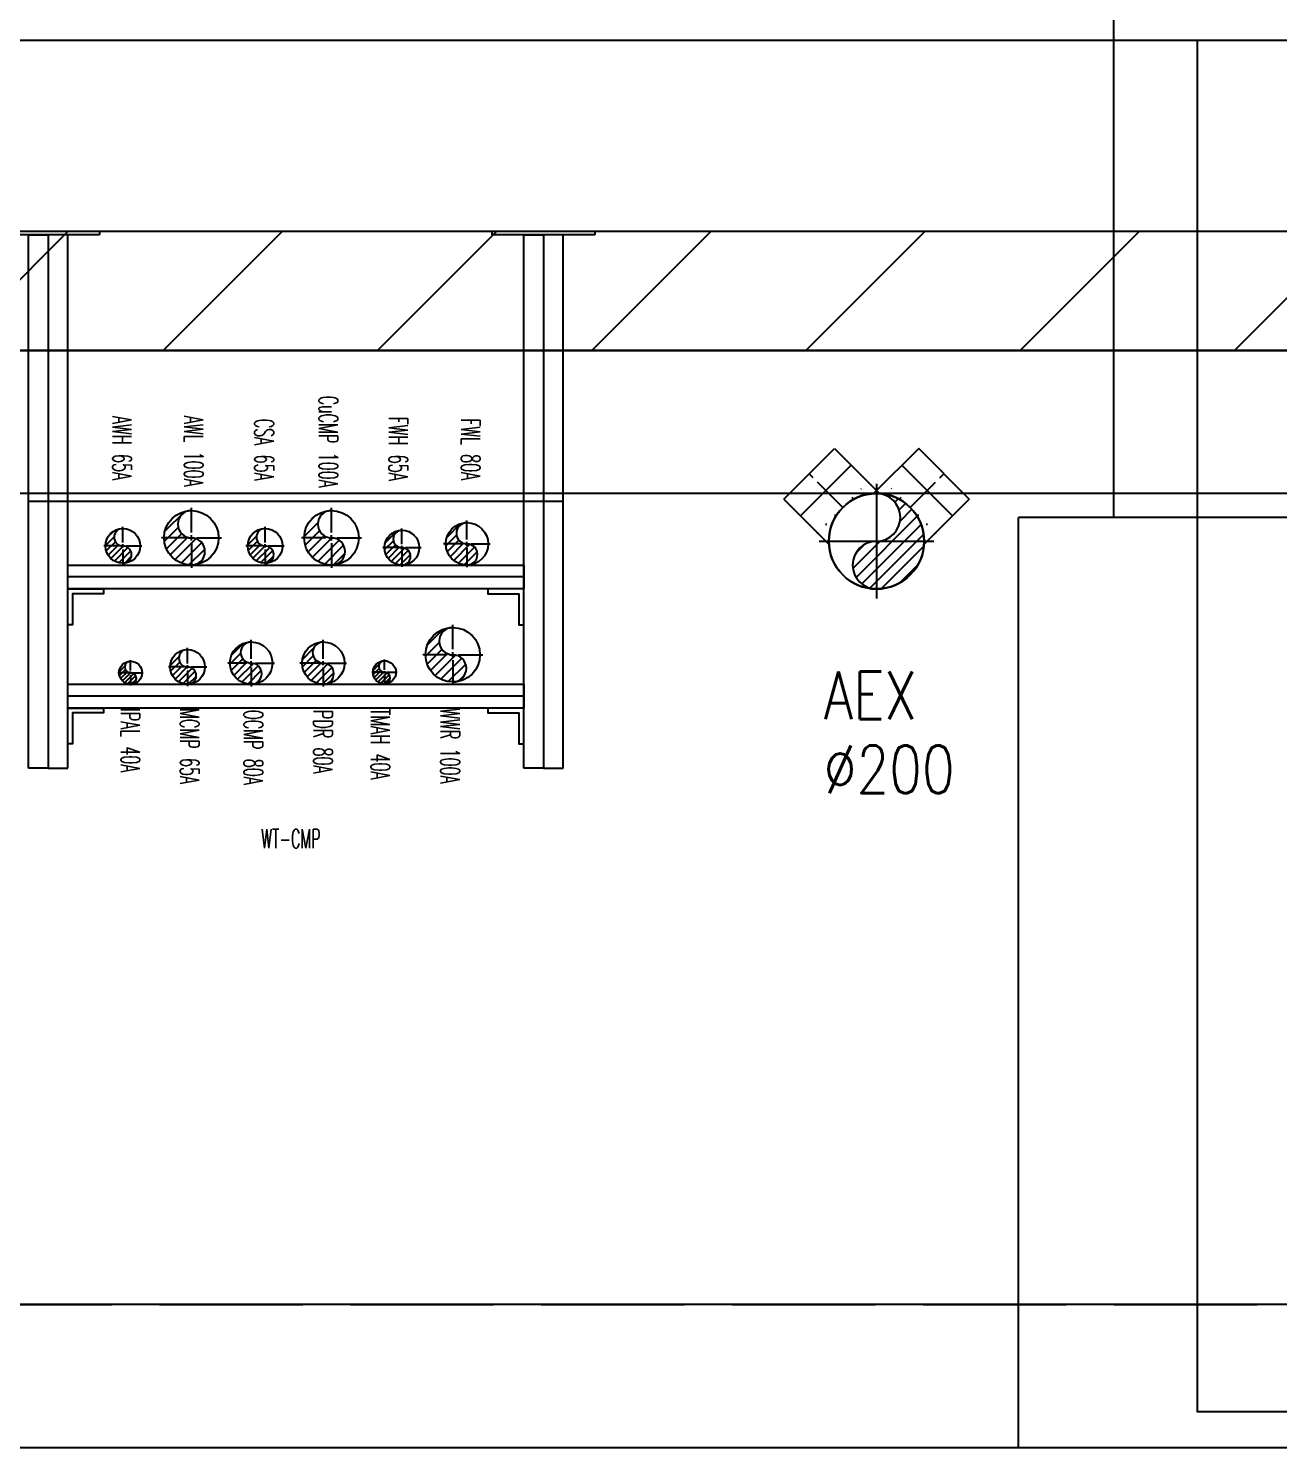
# Model space of a CAD drawing. Extents: x -3080 to 28500, y -1326 to 31609.
# Drawn here: x 5737.5 to 5999.5, y 26290.8 to 26588.3 of the extents above; entities that cross this region are included whole.
import ezdxf
from ezdxf.enums import TextEntityAlignment as Align
from ezdxf.xclip import XClip

# ---------------------------------------------------------------- set-up
doc = ezdxf.new("R2010")
doc.units = 0
doc.header["$LTSCALE"] = 100
doc.header["$XCLIPFRAME"] = 2
for name, pattern in [('188K-SM-07-F10-MECH-CR PIPE-Y2257103$0$CENTER2', [1.125, 0.75, -0.125, 0.125, -0.125]), ('188K-SM-07-F10-MECH-CR PIPE-Y2257103$0$DOT', [0.25, 0, -0.25]), ('188K-SM-07-F10-MECH-CR PIPE-Y2257103$0$X-S-FAB_SL ALL$0$HIDDEN', [0.4, 0.3, -0.1])]:
    doc.linetypes.add(name, pattern=pattern)
for name, color, linetype in [('0-xref', 8, 'Continuous'), ('188K-SM-07-F10-MECH-CR PIPE-Y2257103$0$0-CF-AAS-AEX', 10, 'Continuous'), ('188K-SM-07-F10-MECH-CR PIPE-Y2257103$0$0-FIRE', 1, 'Continuous'), ('188K-SM-07-F10-MECH-CR PIPE-Y2257103$0$0-hookupzoom', 4, 'Continuous'), ('188K-SM-07-F10-MECH-CR PIPE-Y2257103$0$0-txt', 3, 'Continuous'), ('188K-SM-07-F10-MECH-CR PIPE-Y2257103$0$0-WWT', 44, 'Continuous'), ('188K-SM-07-F10-MECH-CR PIPE-Y2257103$0$00_DCC', 7, 'Continuous'), ('188K-SM-07-F10-MECH-CR PIPE-Y2257103$0$Block Center-Line', 1, '188K-SM-07-F10-MECH-CR PIPE-Y2257103$0$CENTER2'), ('188K-SM-07-F10-MECH-CR PIPE-Y2257103$0$Block Support-Line', 7, '188K-SM-07-F10-MECH-CR PIPE-Y2257103$0$DOT'), ('188K-SM-07-F10-MECH-CR PIPE-Y2257103$0$SH-LINE-130', 2, 'Continuous'), ('188K-SM-07-F10-MECH-CR PIPE-Y2257103$0$X-S-FAB_SL ALL$0$ASP_1', 1, 'Continuous'), ('188K-SM-07-F10-MECH-CR PIPE-Y2257103$0$X-S-FAB_SL ALL$0$ASP_8', 8, 'Continuous'), ('188K-SM-07-F10-MECH-CR PIPE-Y2257103$0$X-S-FAB_SL ALL$0$BEAM-S', 2, 'Continuous'), ('188K-SM-07-F10-MECH-CR PIPE-Y2257103$0$X-S-FAB_SL ALL$0$HID', 5, '188K-SM-07-F10-MECH-CR PIPE-Y2257103$0$X-S-FAB_SL ALL$0$HIDDEN')]:
    doc.layers.add(name, color=color, linetype=linetype)
doc.styles.add('188K-SM-07-F10-MECH-CR PIPE-Y2257103$0$AP6A-SM-08-FNN-300-A(18)-BAY$0$15P6-SM-08-FNN-100-A(D)-UIS-TCM$0$aa-txt', font='simplex.shx', dxfattribs={"width": 0.8, "bigfont": 'CHINA.shx'})
doc.styles.add('188K-SM-07-F10-MECH-CR PIPE-Y2257103$0$T0', font='simplex.shx', dxfattribs={"width": 0.8, "bigfont": 'chineset.shx'})
doc.styles.add('188K-SM-07-F10-MECH-CR PIPE-Y2257103$0$TXT', font='txt.shx', dxfattribs={"width": 0.55, "bigfont": 'chineset.shx'})

# ---------------------------------------------------------------- blocks, each defined once
blk = doc.blocks.new('*U1509')
h = blk.add_hatch()
h.set_pattern_fill('ANSI31', color=256, scale=0.5714285714285715, style=0)
h.set_pattern_definition([(44.99999999999999, (0, 2.020667218593132e-14), (-1.282893731581308, 1.282893731581308), [])])
h.paths.add_polyline_path([(-1.77635683940025e-15, -6.927791673660977e-14, 1), (-1.77635683940025e-15, 10.00000000000002, 0.414213562373095), (-10, 2.042810365310288e-14, 0.4142135623730935), (1.77635683940025e-15, -9.999999999999925, -1)])
blk.add_circle((0, 2.020667218593133e-14), 10)
for centre, start, end in [((0, 4.999999999999948), 270, 90), ((0, -4.999999999999909), 90, 270)]:
    blk.add_arc(centre, 5.000000000000018, start, end)
at = {"layer": '188K-SM-07-F10-MECH-CR PIPE-Y2257103$0$Block Center-Line'}
for p, q in [((0, -11.99999999999998), (0, 12.00000000000002)), ((12, 2.020667218593133e-14), (-12, 2.020667218593133e-14))]:
    blk.add_line(p, q, dxfattribs=at)
blk = doc.blocks.new('*U1510')
for p, q in [((-74.99999999999972, 200), (75.00000000000014, 200)), ((-74.99999999999972, 200), (-74.99999999999966, 66.14378277661515)), ((75.00000000000014, 200), (75.00000000000014, 66.14378277661518)), ((-74.99999999999972, 149.9999999999999), (75.00000000000017, 149.9999999999999))]:
    blk.add_line(p, q)
blk.add_circle((0, 0), 100)
at = {"layer": '188K-SM-07-F10-MECH-CR PIPE-Y2257103$0$Block Center-Line'}
blk.add_line((0, 100), (3.12638803734444e-13, 200), dxfattribs=at)
at = {"layer": '188K-SM-07-F10-MECH-CR PIPE-Y2257103$0$Block Support-Line'}
blk.add_line((-74.99999999999972, 100), (75.00000000000017, 100), dxfattribs=at)
blk = doc.blocks.new('*U1511')
for p, q in [((-74.99999999999996, 200), (75.00000000000001, 200.0000000000001)), ((-74.99999999999996, 200), (-74.99999999999991, 66.14378277661484)), ((75.00000000000001, 200.0000000000001), (75.00000000000003, 66.14378277661487)), ((-74.99999999999994, 150), (75.00000000000003, 150.0000000000001))]:
    blk.add_line(p, q)
blk.add_circle((0, 0), 100)
at = {"layer": '188K-SM-07-F10-MECH-CR PIPE-Y2257103$0$Block Center-Line'}
blk.add_line((0, 100), (3.301413492720656e-14, 200), dxfattribs=at)
at = {"layer": '188K-SM-07-F10-MECH-CR PIPE-Y2257103$0$Block Support-Line'}
blk.add_line((-74.99999999999993, 100), (75.00000000000001, 100), dxfattribs=at)
blk = doc.blocks.new('*U1541')
at = {"color": 241}
blk.add_lwpolyline([(17.5, 49.99999999995634), (-17.5, 49.99999999995634), (-17.5, 337.5), (17.5, 337.5)], close=True, dxfattribs=at)
blk = doc.blocks.new('188K-SM-07-F10-MECH-CR PIPE-Y2257103$0$X-S-FAB_SL ALL')
at = {"color": 241}
for p, q in [((-2628.521399346166, -72748.97692126507), (19076.47860110087, -72748.97692126507)), ((-2628.521399346166, -72788.97692126507), (19076.47860110087, -72788.97692126507))]:
    blk.add_line(p, q, dxfattribs=at)
at = {"layer": '188K-SM-07-F10-MECH-CR PIPE-Y2257103$0$X-S-FAB_SL ALL$0$ASP_1'}
blk.add_line((-2628.521399346166, -73043.97692126504), (4851.478600653834, -73043.97692126504), dxfattribs=at)
at = {"layer": '188K-SM-07-F10-MECH-CR PIPE-Y2257103$0$X-S-FAB_SL ALL$0$ASP_8'}
for p, q in [((1491.478600653834, -72848.97692126504), (1491.478600653834, -71981.47692126504)), ((1471.478600653834, -73043.97692126504), (1471.478600653834, -72848.97692126504)), ((1581.478600653834, -72848.97692126504), (1471.478600653834, -72848.97692126504))]:
    blk.add_line(p, q, dxfattribs=at)
at = {"layer": '188K-SM-07-F10-MECH-CR PIPE-Y2257103$0$X-S-FAB_SL ALL$0$HID'}
blk.add_line((-2628.521399346166, -73013.97692126504), (19076.47860110088, -73013.97692126504), dxfattribs=at)
at = {"layer": '188K-SM-07-F10-MECH-CR PIPE-Y2257103$0$X-S-FAB_SL ALL$0$BEAM-S'}
blk.add_blockref('*U1541', (1526.478600653836, -73086.47692126507), dxfattribs=at)
blk = doc.blocks.new('*U1620')
h = blk.add_hatch()
h.set_pattern_fill('ANSI31', color=1, scale=7.3, style=0)
h.set_pattern_definition([(45, (0, 0), (-0.6452349378327246, 0.6452349378327247), [])])
h.paths.add_polyline_path([(1.215694211964547e-15, 3.65, 0.4142135623730951), (-3.65, 0, 0.414213562373095), (-6.078471059822732e-16, -3.65, 1), (5.587451021109798e-17, 0, -1)])
at = {"color": 1}
for p, q in [((0, 0.73), (0, 4.015000000000001)), ((-0.73, 0), (-4.015000000000001, 0)), ((-0.365, 0), (0.365, 0)), ((0, -0.365), (0, 0.365)), ((0.73, 0), (4.015000000000001, 0)), ((0, -0.73), (0, -4.015000000000001))]:
    blk.add_line(p, q, dxfattribs=at)
blk.add_circle((0, 0), 3.65)
for centre, start, end in [((1.11749020422196e-16, 1.825), 90, 270), ((1.11749020422196e-16, -1.825), 270, 90)]:
    blk.add_arc(centre, 1.825, start, end, dxfattribs=at)
at = {"style": '188K-SM-07-F10-MECH-CR PIPE-Y2257103$0$AP6A-SM-08-FNN-300-A(18)-BAY$0$15P6-SM-08-FNN-100-A(D)-UIS-TCM$0$aa-txt', "width": 0.8, "flags": 1}
blk.add_attdef('高度(cm)', (0.02462031535436804, 0.1424866110644576), '', height=0.2, dxfattribs=at)
blk = doc.blocks.new('*U213')
h = blk.add_hatch()
h.set_pattern_fill('ANSI31', color=1, scale=8.89, style=0)
h.set_pattern_definition([(45, (0, 0), (-0.785772410593551, 0.7857724105935511), [])])
h.paths.add_polyline_path([(1.480482403337647e-15, 4.445, 0.4142135623730951), (-4.445, 0, 0.414213562373095), (-7.402412016688232e-16, -4.445, 1), (6.80444377776248e-17, 0, -1)])
at = {"color": 1}
for p, q in [((0, 0.8890000000000001), (0, 4.889500000000001)), ((-0.8890000000000001, 0), (-4.889500000000001, 0)), ((-0.4445000000000001, 0), (0.4445000000000001, 0)), ((0, -0.4445000000000001), (0, 0.4445000000000001)), ((0.8890000000000001, 0), (4.889500000000001, 0)), ((0, -0.8890000000000001), (0, -4.889500000000001))]:
    blk.add_line(p, q, dxfattribs=at)
blk.add_circle((0, 0), 4.445)
for centre, start, end in [((1.360888755552496e-16, 2.2225), 90, 270), ((1.360888755552496e-16, -2.2225), 270, 90)]:
    blk.add_arc(centre, 2.2225, start, end, dxfattribs=at)
at = {"style": '188K-SM-07-F10-MECH-CR PIPE-Y2257103$0$AP6A-SM-08-FNN-300-A(18)-BAY$0$15P6-SM-08-FNN-100-A(D)-UIS-TCM$0$aa-txt', "width": 0.8, "flags": 1}
blk.add_attdef('高度(cm)', (0.02462031535436804, 0.1424866110644576), '', height=0.2, dxfattribs=at)
blk = doc.blocks.new('*U258')
h = blk.add_hatch()
h.set_pattern_fill('ANSI31', color=1, scale=11.43, style=0)
h.set_pattern_definition([(45, (0, 0), (-1.01027881362028, 1.01027881362028), [])])
h.paths.add_polyline_path([(1.903477375719832e-15, 5.715000000000001, 0.4142135623730951), (-5.715000000000001, 0, 0.414213562373095), (-9.517386878599156e-16, -5.715000000000001, 1), (8.748570571408905e-17, 0, -1)])
at = {"color": 1}
for p, q in [((0, 1.143), (0, 6.286500000000001)), ((-1.143, 0), (-6.286500000000001, 0)), ((-0.5715000000000001, 0), (0.5715000000000001, 0)), ((0, -0.5715000000000001), (0, 0.5715000000000001)), ((1.143, 0), (6.286500000000001, 0)), ((0, -1.143), (0, -6.286500000000001))]:
    blk.add_line(p, q, dxfattribs=at)
blk.add_circle((0, 0), 5.715000000000001)
for centre, start, end in [((1.749714114281781e-16, 2.8575), 90, 270), ((1.749714114281781e-16, -2.8575), 270, 90)]:
    blk.add_arc(centre, 2.8575, start, end, dxfattribs=at)
at = {"style": '188K-SM-07-F10-MECH-CR PIPE-Y2257103$0$AP6A-SM-08-FNN-300-A(18)-BAY$0$15P6-SM-08-FNN-100-A(D)-UIS-TCM$0$aa-txt', "width": 0.8, "flags": 1}
blk.add_attdef('高度(cm)', (0.02462031535436804, 0.1424866110644576), '', height=0.2, dxfattribs=at)
blk = doc.blocks.new('*U1619')
h = blk.add_hatch()
h.set_pattern_fill('ANSI31', color=1, scale=4.83, style=0)
h.set_pattern_definition([(45, (0, 0), (-0.426915719141378, 0.4269157191413781), [])])
h.paths.add_polyline_path([(8.043565813409261e-16, 2.415, 0.4142135623730951), (-2.415, 0, 0.414213562373095), (-4.02178290670463e-16, -2.415, 1), (3.696902524926072e-17, 0, -1)])
at = {"color": 1}
for p, q in [((-0.483, 0), (-2.6565, 0)), ((-0.2415, 0), (0.2415, 0)), ((0, 0.483), (0, 2.6565)), ((0, -0.2415), (0, 0.2415)), ((0.483, 0), (2.6565, 0)), ((0, -0.483), (0, -2.6565))]:
    blk.add_line(p, q, dxfattribs=at)
blk.add_circle((0, 0), 2.415)
for centre, start, end in [((7.393805049852146e-17, 1.2075), 90, 270), ((7.393805049852146e-17, -1.2075), 270, 90)]:
    blk.add_arc(centre, 1.2075, start, end, dxfattribs=at)
at = {"style": '188K-SM-07-F10-MECH-CR PIPE-Y2257103$0$AP6A-SM-08-FNN-300-A(18)-BAY$0$15P6-SM-08-FNN-100-A(D)-UIS-TCM$0$aa-txt', "width": 0.8, "flags": 1}
blk.add_attdef('高度(cm)', (0.02462031535436804, 0.1424866110644576), '', height=0.2, dxfattribs=at)
blk = doc.blocks.new('188K-SM-07-F10-MECH-CR PIPE-Y2257103$0$WT-CMP')
at = {"layer": '188K-SM-07-F10-MECH-CR PIPE-Y2257103$0$SH-LINE-130', "ltscale": 0.1}
for p, q in [((5841.304547351503, -72861.4769212651), (5745.75995813704, -72861.4769212651)), ((5841.304547351503, -72886.4769212651), (5745.75995813704, -72886.4769212651))]:
    blk.add_line(p, q, dxfattribs=at)
for points in [[(5752.379958137046, -72789.77692126506), (5730.879958137053, -72789.77692126506), (5730.879958137053, -72788.97692126507), (5752.379958137046, -72788.97692126507)], [(5856.184547351504, -72789.77692126506), (5834.684547351511, -72789.77692126506), (5834.684547351511, -72788.97692126507), (5856.184547351504, -72788.97692126507)], [(5737.49995813703, -72901.52666357468), (5737.499958137048, -72789.77692126506), (5741.629958137046, -72789.77692126506), (5741.629958137028, -72901.52666357468)], [(5745.759958137025, -72901.52666357468), (5745.759958137043, -72789.77692126506), (5741.629958137046, -72789.77692126506), (5741.629958137028, -72901.52666357468)], [(5841.304547351489, -72901.52666357468), (5841.304547351507, -72789.77692126506), (5845.434547351504, -72789.77692126506), (5845.434547351486, -72901.52666357468)], [(5849.564547351483, -72901.52666357468), (5849.564547351501, -72789.77692126506), (5845.434547351504, -72789.77692126506), (5845.434547351486, -72901.52666357468)], [(5841.304547351503, -72863.9769212651), (5745.75995813704, -72863.9769212651), (5745.75995813704, -72858.9769212651), (5841.304547351503, -72858.9769212651)], [(5745.75995813704, -72863.9769212651), (5753.25995813704, -72863.9769212651), (5753.25995813704, -72864.9769212651), (5746.75995813704, -72864.9769212651), (5746.75995813704, -72871.4769212651), (5745.75995813704, -72871.4769212651)], [(5841.304547351503, -72863.9769212651), (5833.804547351503, -72863.9769212651), (5833.804547351503, -72864.9769212651), (5840.304547351503, -72864.9769212651), (5840.304547351503, -72871.4769212651), (5841.304547351503, -72871.4769212651)], [(5841.304547351503, -72888.9769212651), (5745.75995813704, -72888.9769212651), (5745.75995813704, -72883.9769212651), (5841.304547351503, -72883.9769212651)], [(5745.75995813704, -72888.9769212651), (5753.25995813704, -72888.9769212651), (5753.25995813704, -72889.9769212651), (5746.75995813704, -72889.9769212651), (5746.75995813704, -72896.4769212651), (5745.75995813704, -72896.4769212651)], [(5841.304547351503, -72888.9769212651), (5833.804547351503, -72888.9769212651), (5833.804547351503, -72889.9769212651), (5840.304547351503, -72889.9769212651), (5840.304547351503, -72896.4769212651), (5841.304547351503, -72896.4769212651)]]:
    blk.add_lwpolyline(points, close=True, dxfattribs=at)
at = {"layer": '188K-SM-07-F10-MECH-CR PIPE-Y2257103$0$0-WWT'}
for name, p in [('*U258', (5771.65619565339, -72853.2619212651)), ('*U258', (5801.013172599191, -72853.2619212651)), ('*U1620', (5757.291814285127, -72854.9619212651)), ('*U1620', (5787.108553780005, -72854.9619212651)), ('*U1620', (5815.782490856482, -72855.3269212651)), ('*U213', (5829.413053293511, -72854.5319212651)), ('*U258', (5826.433485196929, -72877.77136866629)), ('*U213', (5784.18969728806, -72879.5319212651)), ('*U213', (5799.300523476148, -72879.5319212651)), ('*U1620', (5770.853688798841, -72880.3269212651)), ('*U1619', (5758.925443101014, -72881.56192126509)), ('*U1619', (5812.121168862275, -72881.45138903636))]:
    blk.add_blockref(name, p, dxfattribs=at)
at = {"layer": '188K-SM-07-F10-MECH-CR PIPE-Y2257103$0$0-txt', "color": 1, "style": '188K-SM-07-F10-MECH-CR PIPE-Y2257103$0$TXT', "width": 0.55}
blk.add_text('PDR 80A', height=4, rotation=270, dxfattribs=at).set_placement((5797.271125942869, -72889.31854465188))
at = {"layer": '188K-SM-07-F10-MECH-CR PIPE-Y2257103$0$0-txt', "style": '188K-SM-07-F10-MECH-CR PIPE-Y2257103$0$TXT', "width": 0.55}
blk.add_text('WT-CMP', height=4, dxfattribs=at).set_placement((5786.31322528397, -72918.32298711457))
at = {"layer": '188K-SM-07-F10-MECH-CR PIPE-Y2257103$0$0-txt', "linetype": 'Continuous', "lineweight": 0, "char_height": 4, "attachment_point": 1, "rotation": 270, "style": '188K-SM-07-F10-MECH-CR PIPE-Y2257103$0$TXT'}
for s, insert in [('\\A1;CuCMP 100A', (5802.377522195258, -72823.46380838822)), ('\\A1;AWH 65A', (5759.128253944185, -72827.70648551511)), ('\\A1;AWL 100A', (5774.160030378413, -72827.67645234984)), ('\\A1;CSA 65A', (5788.920671001853, -72828.30423902509)), ('\\A1;FWH 65A', (5817.02612578566, -72827.84842401482)), ('\\A1;FWL 80A', (5832.187053437608, -72828.21051525034)), ('\\A1;IPAL 40A', (5760.885222758146, -72888.9769212651)), ('\\A1;MCMP 65A', (5773.294130360642, -72888.9769212651)), ('\\A1;OCMP 80A', (5786.656116253951, -72889.31854465188)), ('\\A1;TMAH 40A', (5813.281210869736, -72888.9769212651)), ('\\A1;WWR 100A', (5827.890184865017, -72888.9769212651))]:
    blk.add_mtext(s, dxfattribs=dict(at, insert=insert))
blk = doc.blocks.new('188K-SM-07-F10-MECH-CR PIPE-Y2257103')
at = {"layer": '188K-SM-07-F10-MECH-CR PIPE-Y2257103$0$0-FIRE'}
h = blk.add_hatch(dxfattribs=at)
h.set_pattern_fill('ANSI31', color=256, scale=10)
h.set_pattern_definition([(45, (0, 99332.26313715195), (-22.45064030267288, 22.45064030267288), [])])
h.paths.add_polyline_path([(23549.99995927731, 26520.7862158869), (1844.999958830274, 26520.7862158869), (1844.999958830274, 26545.78621588691), (23549.99995927731, 26545.78621588691)])
blk.add_line((23502.49995883027, 26320.78621588694), (1844.999958830274, 26320.78621588694))
blk.add_lwpolyline([(23549.99995927731, 26520.7862158869), (1844.999958830274, 26520.7862158869), (1844.999958830274, 26545.78621588691), (23549.99995927731, 26545.78621588691)], close=True, dxfattribs=at)
at = {"layer": '188K-SM-07-F10-MECH-CR PIPE-Y2257103$0$0-hookupzoom'}
blk.add_lwpolyline([(23549.99995927731, 26490.78621588688), (1844.999958830274, 26490.78621588688), (1844.999958830274, 26520.7862158869), (23549.99995927731, 26520.7862158869)], close=True, dxfattribs=at)
at = {"layer": '188K-SM-07-F10-MECH-CR PIPE-Y2257103$0$0-CF-AAS-AEX'}
for name, xscale, yscale, zscale, rotation in [('*U1510', 0.1000000000000004, 0.1000000000000004, 0.1000000000000004, 44.99999999999999), ('*U1511', -0.1, 0.1, 0.1, 315)]:
    blk.add_blockref(name, (5915.251504074156, 26480.78621588688), dxfattribs=dict(at, xscale=xscale, yscale=yscale, zscale=zscale, rotation=rotation))
at = {"layer": '188K-SM-07-F10-MECH-CR PIPE-Y2257103$0$0-CF-AAS-AEX', "rotation": 180}
blk.add_blockref('*U1509', (5915.251504074156, 26480.78621588688), dxfattribs=at)
at = {"layer": '188K-SM-07-F10-MECH-CR PIPE-Y2257103$0$0-CF-AAS-AEX', "style": '188K-SM-07-F10-MECH-CR PIPE-Y2257103$0$T0', "width": 0.8}
for s, p in [('AEX', (5904.192801380261, 26448.50552743371)), ('%%C200', (5904.192801380261, 26432.98422267026))]:
    blk.add_text(s, height=10, dxfattribs=at).set_placement(p, align=Align.MIDDLE_LEFT)
ref = blk.add_blockref('188K-SM-07-F10-MECH-CR PIPE-Y2257103$0$X-S-FAB_SL ALL', (4473.52135817644, 99334.76313715198))
XClip(ref).set_block_clipping_path([(-7553.464857013634, -75341.93696454832), (24026.20256238693, -67725.76962443824)])
at = {"layer": '188K-SM-07-F10-MECH-CR PIPE-Y2257103$0$00_DCC', "ltscale": 1000}
blk.add_line((5849.564547351492, 26489.11134473211), (5737.499958137039, 26489.11134473211), dxfattribs=at)
blk.add_blockref('188K-SM-07-F10-MECH-CR PIPE-Y2257103$0$WT-CMP', (0, 99334.76313715198))

msp = doc.modelspace()

# ---------------------------------------------------------------- block references
at = {"layer": '0-xref'}
msp.add_blockref('188K-SM-07-F10-MECH-CR PIPE-Y2257103', (0, 0), dxfattribs=at)

doc.saveas('drawing.dxf')
